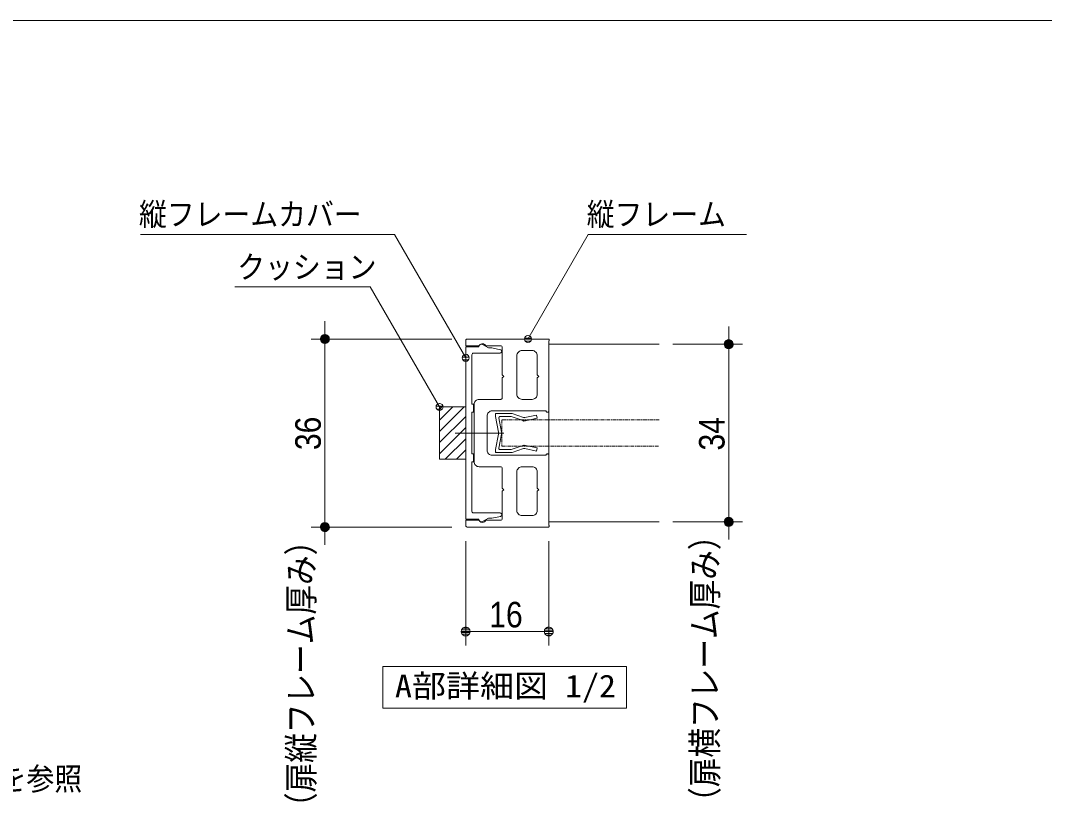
# Model space of a CAD drawing. Units: millimetres, scale not verified. Extents: x -6062 to 6062, y -3045 to 3045.
# Drawn here: x -3217 to -1747, y 1630 to 2770 of the extents above; entities that cross this region are included whole.
import ezdxf
from ezdxf.enums import TextEntityAlignment as Align

# ---------------------------------------------------------------- set-up
doc = ezdxf.new("R2010")
doc.units = ezdxf.units.MM
doc.header["$LTSCALE"] = 20
doc.linetypes.add('DOUBLE_CHAIN1', pattern=[8.8, 5, -1, 0.6, -0.6, 0.6, -1])
for name, color, linetype, lineweight in [('0-0_1図面枠', 7, 'Continuous', 9), ('0-1_3一般', 7, 'Continuous', 9), ('0-2_2寸法-1', 7, 'Continuous', 9), ('0-3_0', 7, 'Continuous', 9), ('0-4_2寸法-3', 7, 'Continuous', 9), ('0-5_2寸法-2', 7, 'Continuous', 9)]:
    doc.layers.add(name, color=color, linetype=linetype, lineweight=lineweight)
doc.styles.add('ＭＳ ゴシック', font='')
doc.styles.add('ＭＳ Ｐゴシック', font='')
doc.styles.get('ＭＳ ゴシック').set_extended_font_data('MS Gothic')
doc.styles.get('ＭＳ Ｐゴシック').set_extended_font_data('MS PGothic')

# ---------------------------------------------------------------- blocks, each defined once
blk = doc.blocks.new('グループ-2')
at = {"layer": '0-0_1図面枠'}
blk.add_lwpolyline([(-80000, 55400), (80000, 55400), (80000, -55400), (-80000, -55400)], close=True, dxfattribs=at)
blk = doc.blocks.new('図面枠')
at = {"layer": '0-0_1図面枠'}
blk.add_blockref('グループ-2', (0, 0), dxfattribs=at)
blk = doc.blocks.new('_Dot')
at = {"layer": '0-3_0'}
for p, q in [((-10, 0), (-20, 0)), ((9.78, 2), (-9.78, 2)), ((7.99, 6), (-7.99, 6)), ((9.16, -3.98), (-9.16, -3.98)), ((6, -7.98), (-6, -7.98))]:
    blk.add_line(p, q, dxfattribs=at)
for points in [[(10, 0), (9.92, 1.25), (9.69, 2.49), (9.3, 3.68), (8.76, 4.82), (8.09, 5.88), (7.29, 6.85), (6.37, 7.71), (5.36, 8.44), (4.26, 9.05), (3.09, 9.51), (1.87, 9.82), (0.63, 9.98), (-0.63, 9.98), (-1.87, 9.82), (-3.09, 9.51), (-4.26, 9.05), (-5.36, 8.44), (-6.37, 7.71), (-7.29, 6.85), (-8.09, 5.88), (-8.76, 4.82), (-9.3, 3.68), (-9.69, 2.49), (-9.92, 1.25), (-10, 0), (0, 0)], [(-10, 0), (-9.92, -1.25), (-9.69, -2.49), (-9.3, -3.68), (-8.76, -4.82), (-8.09, -5.88), (-7.29, -6.85), (-6.37, -7.71), (-5.36, -8.44), (-4.26, -9.05), (-3.09, -9.51), (-1.87, -9.82), (-0.63, -9.98), (0.63, -9.98), (1.87, -9.82), (3.09, -9.51), (4.26, -9.05), (5.36, -8.44), (6.37, -7.71), (7.29, -6.85), (8.09, -5.88), (8.76, -4.82), (9.3, -3.68), (9.69, -2.49), (9.92, -1.25), (10, 0), (0, 0)]]:
    blk.add_lwpolyline(points, close=True, dxfattribs=at)
blk = doc.blocks.new('グループ-8')
at = {"layer": '0-4_2寸法-3'}
blk.add_lwpolyline([(-11192.5, 35654.4), (-18192.5, 35654.4), (-18192.5, 36854.4), (-11192.5, 36854.4)], close=True, dxfattribs=at)
at = {"layer": '0-4_2寸法-3', "style": 'ＭＳ ゴシック', "width": 1.1}
blk.add_text('A部詳細図 1/2', height=650.9, dxfattribs=at).set_placement((-17839.4, 35772), align=Align.BOTTOM_LEFT)
blk = doc.blocks.new('グループ-9')
at = {"layer": '0-1_3一般'}
for p, q in [((-14955, 44071.9), (-14955, 44116.9)), ((-14910, 44116.9), (-14955, 44116.9)), ((-14910, 44116.9), (-14494.9, 44116.9)), ((-14475.7, 44112.5), (-14152.2, 44002.3)), ((-14955, 44026.9), (-14955, 44071.9)), ((-14955, 44026.9), (-14867.6, 43582.4)), ((-14858.2, 43991.3), (-14777.6, 43582.4)), ((-14828.8, 44026.9), (-14505, 44026.9)), ((-14190.7, 43920.9), (-14505, 44026.9)), ((-14190.7, 43920.9), (-14145, 43899.4)), ((-14152.2, 44002.3), (-14134, 43993.7)), ((-14095.6, 43909.8), (-14145, 43899.4)), ((-14114.2, 43997.9), (-14134, 43993.7)), ((-14955, 43081.9), (-14867.6, 43526.3)), ((-14858.2, 43117.5), (-14777.6, 43526.3)), ((-14955, 43036.9), (-14955, 43081.9)), ((-14955, 43036.9), (-14955, 42991.9)), ((-14910, 42991.9), (-14955, 42991.9)), ((-14494.9, 42991.9), (-14910, 42991.9)), ((-14828.8, 43081.9), (-14505, 43081.9)), ((-14505, 43081.9), (-14190.7, 43187.8)), ((-14152.2, 43106.4), (-14475.7, 42996.2)), ((-14190.7, 43187.8), (-14145, 43209.4)), ((-14152.2, 43106.4), (-14134, 43115)), ((-14095.6, 43198.9), (-14145, 43209.4)), ((-14114.2, 43110.8), (-14134, 43115))]:
    blk.add_line(p, q, dxfattribs=at)
at = {"layer": '0-1_3一般', "linetype": 'DOUBLE_CHAIN1'}
blk.add_lwpolyline([(-10260, 43929.4), (-14775, 43929.4), (-14775, 43179.4), (-10260, 43179.4)], dxfattribs=at)
at = {"layer": '0-1_3一般'}
for points in [[(-14114.2, 43997.9), (-13773.6, 44069.9), (-13755, 43981.9), (-14095.6, 43909.8)], [(-14095.6, 43198.9), (-13755, 43126.9), (-13773.6, 43038.8), (-14114.2, 43110.8)]]:
    blk.add_lwpolyline(points, dxfattribs=at)
for centre, radius, start, end in [((-14910, 44071.9), 45, 135, 180), ((-14910, 44071.9), 45, 90, 135), ((-14494.9, 44071.9), 45, 77.36114, 90), ((-14494.9, 44071.9), 45, 64.72228, 77.36114), ((-14828.8, 43996.9), 30, 140.3825, 190.76501), ((-14828.8, 43996.9), 30, 90, 140.3825), ((-14126.6, 44056.6), 150, 244.72228, 263.33323), ((-14126.6, 44056.6), 60, 244.72228, 263.33323), ((-14126.6, 44056.6), 150, 263.33323, 281.94418), ((-14126.6, 44056.6), 60, 263.33323, 281.94418), ((-15015, 43554.4), 150, 5.3825, 10.76501), ((-15015, 43554.4), 150, 349.23499, 354.6175), ((-15015, 43554.4), 150, 0, 5.3825), ((-15015, 43554.4), 150, 354.6175, 0), ((-14925, 43554.4), 150, 5.3825, 10.76501), ((-14925, 43554.4), 150, 349.23499, 354.6175), ((-14925, 43554.4), 150, 0, 5.3825), ((-14925, 43554.4), 150, 354.6175, 0), ((-14910, 43036.9), 45, 180, 225), ((-14910, 43036.9), 45, 225, 270), ((-14828.8, 43111.9), 30, 169.23499, 219.6175), ((-14828.8, 43111.9), 30, 219.6175, 270), ((-14494.9, 43036.9), 45, 270, 282.63886), ((-14494.9, 43036.9), 45, 282.63886, 295.27772), ((-14126.6, 43052.1), 150, 96.66677, 115.27772), ((-14126.6, 43052.1), 60, 96.66677, 115.27772), ((-14126.6, 43052.1), 150, 78.05582, 96.66677), ((-14126.6, 43052.1), 60, 78.05582, 96.66677)]:
    blk.add_arc(centre, radius, start, end, dxfattribs=at)
blk = doc.blocks.new('グループ-10')
at = {"layer": '0-1_3一般'}
for p, q in [((-14811.2, 45946.6), (-15060.4, 45996.4)), ((-14775, 45894.4), (-14775, 45902.5)), ((-15630, 44379.4), (-15630, 45804.4)), ((-15585, 45849.4), (-14820, 45849.4)), ((-15630, 42954.4), (-15630, 44154.4)), ((-15212.7, 43554.4), (-16112.7, 43554.4)), ((-15630, 41304.4), (-15630, 42729.4)), ((-14820, 41259.4), (-15585, 41259.4)), ((-15060.4, 41112.3), (-14811.2, 41162.1)), ((-14775, 41206.2), (-14775, 41214.4))]:
    blk.add_line(p, q, dxfattribs=at)
for points in [[(-15435, 46029.4), (-15810, 46029.4), (-15810, 41079.4), (-15435, 41079.4)], [(-15089.9, 45999.4), (-15158, 45999.4), (-15322.5, 46094.3)], [(-15630, 44154.4), (-15585, 44154.4), (-15585, 44379.4), (-15630, 44379.4)], [(-15630, 42729.4), (-15585, 42729.4), (-15585, 42954.4), (-15630, 42954.4)], [(-15322.5, 41014.4), (-15158, 41109.4), (-15089.9, 41109.4)]]:
    blk.add_lwpolyline(points, dxfattribs=at)
for centre, radius, start, end in [((-15360, 46029.4), 75, 120, 180), ((-15360, 46029.4), 75, 60, 120), ((-15089.9, 45849.4), 150, 84.34503, 90), ((-15089.9, 45849.4), 150, 78.69007, 84.34503), ((-14820, 45894.4), 45, 270, 315), ((-14820, 45902.5), 45, 39.34503, 78.69007), ((-14820, 45894.4), 45, 315, 0), ((-14820, 45902.5), 45, 0, 39.34503), ((-15585, 45804.4), 45, 135, 180), ((-15585, 45804.4), 45, 90, 135), ((-15585, 41304.4), 45, 180, 225), ((-15585, 41304.4), 45, 225, 270), ((-14820, 41214.4), 45, 45, 90), ((-14820, 41206.2), 45, 281.30993, 320.65497), ((-14820, 41214.4), 45, 0, 45), ((-14820, 41206.2), 45, 320.65497, 0), ((-15360, 41079.4), 75, 180, 240), ((-15360, 41079.4), 75, 240, 300), ((-15089.9, 41259.4), 150, 270, 275.65497), ((-15089.9, 41259.4), 150, 275.65497, 281.30993)]:
    blk.add_arc(centre, radius, start, end, dxfattribs=at)
blk = doc.blocks.new('グループ-11')
at = {"layer": '0-1_3一般'}
for p, q in [((-15810, 46059.4), (-15810, 46209.4)), ((-13440, 46254.4), (-15765, 46254.4)), ((-13425, 44184.4), (-13425, 46194.4)), ((-13410, 46220.3), (-13410, 46224.4)), ((-15442.2, 46059.4), (-15810, 46059.4)), ((-14805, 46059.4), (-15235.1, 46059.4)), ((-14760, 46014.4), (-14760, 45226.9)), ((-14190, 45924.4), (-13905, 45924.4)), ((-14340, 45774.4), (-14340, 44671.9)), ((-13755, 45774.4), (-13755, 45226.9)), ((-14715, 45181.9), (-14760, 45226.9)), ((-14760, 45136.9), (-14715, 45181.9)), ((-14760, 45136.9), (-14760, 44566.9)), ((-13710, 45181.9), (-13755, 45226.9)), ((-13755, 45136.9), (-13710, 45181.9)), ((-13755, 45136.9), (-13755, 44671.9)), ((-15420, 44521.9), (-14805, 44521.9)), ((-14190, 44521.9), (-13905, 44521.9)), ((-15570, 44371.9), (-15570, 42736.9)), ((-13470, 44154.4), (-13455, 44154.4)), ((-15195, 44041.9), (-15195, 43066.9)), ((-14715, 43554.4), (-15881.1, 43554.4)), ((-13500, 42916.9), (-13500, 42924.4)), ((-13470, 42954.4), (-13455, 42954.4)), ((-13425, 42924.4), (-13425, 40914.4)), ((-15045, 42916.9), (-13500, 42916.9)), ((-15420, 42586.9), (-14805, 42586.9)), ((-14760, 41971.9), (-14760, 42541.9)), ((-14340, 41334.4), (-14340, 42436.9)), ((-14190, 42586.9), (-13905, 42586.9)), ((-13755, 41971.9), (-13755, 42436.9)), ((-14715, 41926.9), (-14760, 41971.9)), ((-14760, 41881.9), (-14715, 41926.9)), ((-14760, 41094.4), (-14760, 41881.9)), ((-13710, 41926.9), (-13755, 41971.9)), ((-13755, 41881.9), (-13710, 41926.9)), ((-13755, 41334.4), (-13755, 41881.9)), ((-14190, 41184.4), (-13905, 41184.4)), ((-15442.2, 41049.4), (-15810, 41049.4)), ((-15810, 41049.4), (-15810, 40899.4)), ((-14805, 41049.4), (-15235.1, 41049.4)), ((-13410, 40888.4), (-13410, 40884.4)), ((-13440, 40854.4), (-15765, 40854.4))]:
    blk.add_line(p, q, dxfattribs=at)
blk.add_lwpolyline([(-15045, 44191.9), (-13500, 44191.9), (-13500, 44184.4)], dxfattribs=at)
for centre, radius, start, end in [((-15765, 46209.4), 45, 135, 180), ((-15765, 46209.4), 45, 90, 135), ((-13440, 46224.4), 30, 45, 90), ((-13440, 46220.3), 30, 300, 330), ((-13440, 46224.4), 30, 0, 45), ((-13440, 46220.3), 30, 330, 0), ((-15442.2, 46089.4), 30, 270, 298.12551), ((-15442.2, 46089.4), 30, 298.12551, 326.25101), ((-15330, 46014.4), 105, 85.81397, 146.25101), ((-15330, 46014.4), 105, 25.37693, 85.81397), ((-14805, 46014.4), 45, 45, 90), ((-14805, 46014.4), 45, 0, 45), ((-14190, 45774.4), 150, 135, 180), ((-14190, 45774.4), 150, 90, 135), ((-13905, 45774.4), 150, 45, 90), ((-13905, 45774.4), 150, 0, 45), ((-15420, 44371.9), 150, 135, 180), ((-15420, 44371.9), 150, 90, 135), ((-14805, 44566.9), 45, 270, 315), ((-14805, 44566.9), 45, 315, 0), ((-14190, 44671.9), 150, 180, 225), ((-14190, 44671.9), 150, 225, 270), ((-13905, 44671.9), 150, 270, 315), ((-13905, 44671.9), 150, 315, 0), ((-15045, 44041.9), 150, 135, 180), ((-15045, 44041.9), 150, 90, 135), ((-13470, 44184.4), 30, 180, 225), ((-13470, 44184.4), 30, 225, 270), ((-13455, 44184.4), 30, 270, 315), ((-13455, 44184.4), 30, 315, 0), ((-15045, 43066.9), 150, 180, 225), ((-15045, 43066.9), 150, 225, 270), ((-13470, 42924.4), 30, 135, 180), ((-13470, 42924.4), 30, 90, 135), ((-13455, 42924.4), 30, 45, 90), ((-13455, 42924.4), 30, 0, 45), ((-15420, 42736.9), 150, 180, 225), ((-15420, 42736.9), 150, 225, 270), ((-14805, 42541.9), 45, 45, 90), ((-14805, 42541.9), 45, 0, 45), ((-14190, 42436.9), 150, 135, 180), ((-14190, 42436.9), 150, 90, 135), ((-13905, 42436.9), 150, 45, 90), ((-13905, 42436.9), 150, 0, 45), ((-14190, 41334.4), 150, 180, 225), ((-14190, 41334.4), 150, 225, 270), ((-13905, 41334.4), 150, 270, 315), ((-13905, 41334.4), 150, 315, 0), ((-15765, 40899.4), 45, 180, 225), ((-15765, 40899.4), 45, 225, 270), ((-15442.2, 41019.4), 30, 61.87449, 90), ((-15442.2, 41019.4), 30, 33.74899, 61.87449), ((-15330, 41094.4), 105, 213.74899, 274.18603), ((-15330, 41094.4), 105, 274.18603, 334.62307), ((-14805, 41094.4), 45, 270, 315), ((-14805, 41094.4), 45, 315, 0), ((-13440, 40884.4), 30, 270, 315), ((-13440, 40888.4), 30, 30, 60), ((-13440, 40884.4), 30, 315, 0), ((-13440, 40888.4), 30, 0, 30)]:
    blk.add_arc(centre, radius, start, end, dxfattribs=at)
blk.add_blockref('グループ-10', (0, 0), dxfattribs=at)
blk = doc.blocks.new('グループ-12')
at = {"layer": '0-1_3一般'}
blk.add_lwpolyline([(-10260, 41004.4), (-13425, 41004.4), (-13425, 46104.4), (-10260, 46104.4)], dxfattribs=at)
blk = doc.blocks.new('グループ-13')
at = {"layer": '0-1_3一般'}
for p, q in [((-16560, 44240), (-16495.6, 44304.4)), ((-16560, 43920), (-16175.6, 44304.4)), ((-16560, 43600), (-15855.6, 44304.4)), ((-16560, 43280), (-15810, 44030)), ((-16560, 42960), (-15810, 43710)), ((-16395.6, 42804.4), (-15810, 43390)), ((-16075.6, 42804.4), (-15810, 43070))]:
    blk.add_line(p, q, dxfattribs=at)
blk.add_lwpolyline([(-16560, 44304.4), (-15810, 44304.4), (-15810, 42804.4), (-16560, 42804.4)], close=True, dxfattribs=at)
blk.add_lwpolyline([(-16560, 44304.4), (-15810, 44304.4), (-15810, 42804.4), (-16560, 42804.4)], close=True, dxfattribs=at)
for name in ['グループ-11', 'グループ-12', 'グループ-9']:
    blk.add_blockref(name, (0, 0), dxfattribs=at)

msp = doc.modelspace()

# ---------------------------------------------------------------- linework, layer by layer
at = {"layer": '0-2_2寸法-1'}
for p, q in [((-2598, 2312.72), (-2800, 2312.72)), ((-2780, 2300.01), (-2780, 2055.43)), ((-2280.5, 2305.22), (-2180.5, 2305.22)), ((-2200.5, 2062.93), (-2200.5, 2292.51)), ((-2280.5, 2050.22), (-2180.5, 2050.22)), ((-2598, 2042.72), (-2800, 2042.72)), ((-2578, 2022.72), (-2578, 1872.72)), ((-2458.75, 2022.72), (-2458.75, 1872.72)), ((-2565.29, 1892.72), (-2471.46, 1892.72))]:
    msp.add_line(p, q, dxfattribs=at)
at = {"layer": '0-4_2寸法-3'}
for p, q in [((-2483.67, 2313.71), (-2493.46, 2313.71)), ((-2484.57, 2309.71), (-2492.56, 2309.71)), ((-2488.39, 2317.71), (-2488.73, 2317.71)), ((-2488.39, 2317.71), (-2488.73, 2317.71)), ((-2573.11, 2286.71), (-2582.89, 2286.71)), ((-2574, 2282.71), (-2582, 2282.71)), ((-2577.83, 2290.71), (-2578.17, 2290.71)), ((-2577.83, 2290.71), (-2578.17, 2290.71)), ((-2615.33, 2220.21), (-2615.67, 2220.21)), ((-2615.33, 2220.21), (-2615.67, 2220.21)), ((-2610.61, 2216.21), (-2620.39, 2216.21)), ((-2611.5, 2212.21), (-2619.5, 2212.21))]:
    msp.add_line(p, q, dxfattribs=at)
for points in [[(-2578, 2285.72), (-2680.19, 2462.72), (-3044.63, 2462.72)], [(-2488.56, 2312.72), (-2401.96, 2462.72), (-2175.08, 2462.72)], [(-2615.5, 2215.22), (-2715.09, 2387.72), (-2909.18, 2387.72)]]:
    msp.add_lwpolyline(points, dxfattribs=at)
for centre in [(-2488.56, 2312.72), (-2488.56, 2312.72), (-2578, 2285.72), (-2578, 2285.72), (-2615.5, 2215.22), (-2615.5, 2215.22)]:
    msp.add_circle(centre, 5.01, dxfattribs=at)
at = {"layer": '0-5_2寸法-2'}
for p, q in [((-2780, 2325.43), (-2780, 2338.14)), ((-2200.5, 2317.93), (-2200.5, 2330.64)), ((-2598, 2312.72), (-2800, 2312.72)), ((-2780, 2312.72), (-2780, 2042.72)), ((-2280.5, 2305.22), (-2180.5, 2305.22)), ((-2200.5, 2050.22), (-2200.5, 2305.22)), ((-2280.5, 2050.22), (-2180.5, 2050.22)), ((-2598, 2042.72), (-2800, 2042.72)), ((-2780, 2030.01), (-2780, 2017.29)), ((-2200.5, 2037.51), (-2200.5, 2024.79))]:
    msp.add_line(p, q, dxfattribs=at)

# ---------------------------------------------------------------- block references
at = {"layer": '0-0_1図面枠', "xscale": 0.05, "yscale": 0.05}
msp.add_blockref('図面枠', (-1787.5, 0), dxfattribs=at)
msp.add_blockref('図面枠', (-1787.5, 0), dxfattribs=at)
at = {"layer": '0-1_3一般', "xscale": 0.05, "yscale": 0.05}
msp.add_blockref('グループ-13', (-1787.5, 0), dxfattribs=at)
at = {"layer": '0-2_2寸法-1', "xscale": 0.6356201, "yscale": 0.6356201}
for p, rotation in [((-2780, 2312.72), 90), ((-2200.5, 2305.22), 90), ((-2200.5, 2050.22), 270), ((-2780, 2042.72), 270), ((-2578, 1892.72), 180)]:
    msp.add_blockref('_Dot', p, dxfattribs=dict(at, rotation=rotation))
msp.add_blockref('_Dot', (-2458.75, 1892.72), dxfattribs=at)
at = {"layer": '0-4_2寸法-3', "xscale": 0.05, "yscale": 0.05}
msp.add_blockref('グループ-8', (-1787.5, 0), dxfattribs=at)
at = {"layer": '0-5_2寸法-2', "xscale": 0.6356201, "yscale": 0.6356201}
for p, rotation in [((-2780, 2312.72), 270), ((-2200.5, 2305.22), 270), ((-2780, 2042.72), 90), ((-2200.5, 2050.22), 90)]:
    msp.add_blockref('_Dot', p, dxfattribs=dict(at, rotation=rotation))

# ---------------------------------------------------------------- texts
at = {"layer": '0-2_2寸法-1', "style": 'ＭＳ Ｐゴシック', "width": 0.9}
for s, p in [('36', (-2774.94, 2153.23)), ('34', (-2195.44, 2152.64))]:
    msp.add_text(s, height=36.66, rotation=90, dxfattribs=at).set_placement(p, align=Align.BOTTOM_LEFT)
msp.add_text('16', height=36.66, dxfattribs=at).set_placement((-2544.2, 1887.76), align=Align.BOTTOM_LEFT)
at = {"layer": '0-4_2寸法-3', "style": 'ＭＳ ゴシック', "width": 0.9}
for s, p in [('縦フレームカバー', (-3046.93, 2465.69)), ('縦フレーム', (-2404.26, 2465.69)), ('クッション', (-2905.84, 2390.11)), ('※ 詳しくは「枠詳細図面」を参照', (-3747.78, 1655.26))]:
    msp.add_text(s, height=32.55, dxfattribs=at).set_placement(p, align=Align.BOTTOM_LEFT)
at = {"layer": '0-5_2寸法-2', "style": 'ＭＳ Ｐゴシック', "width": 0.85}
for s, p in [('（扉縦フレーム厚み）', (-2784.98, 1619.27)), ('（扉横フレーム厚み）', (-2205.48, 1626.75))]:
    msp.add_text(s, height=36.69, rotation=90, dxfattribs=at).set_placement(p, align=Align.BOTTOM_LEFT)

doc.saveas('drawing.dxf')
